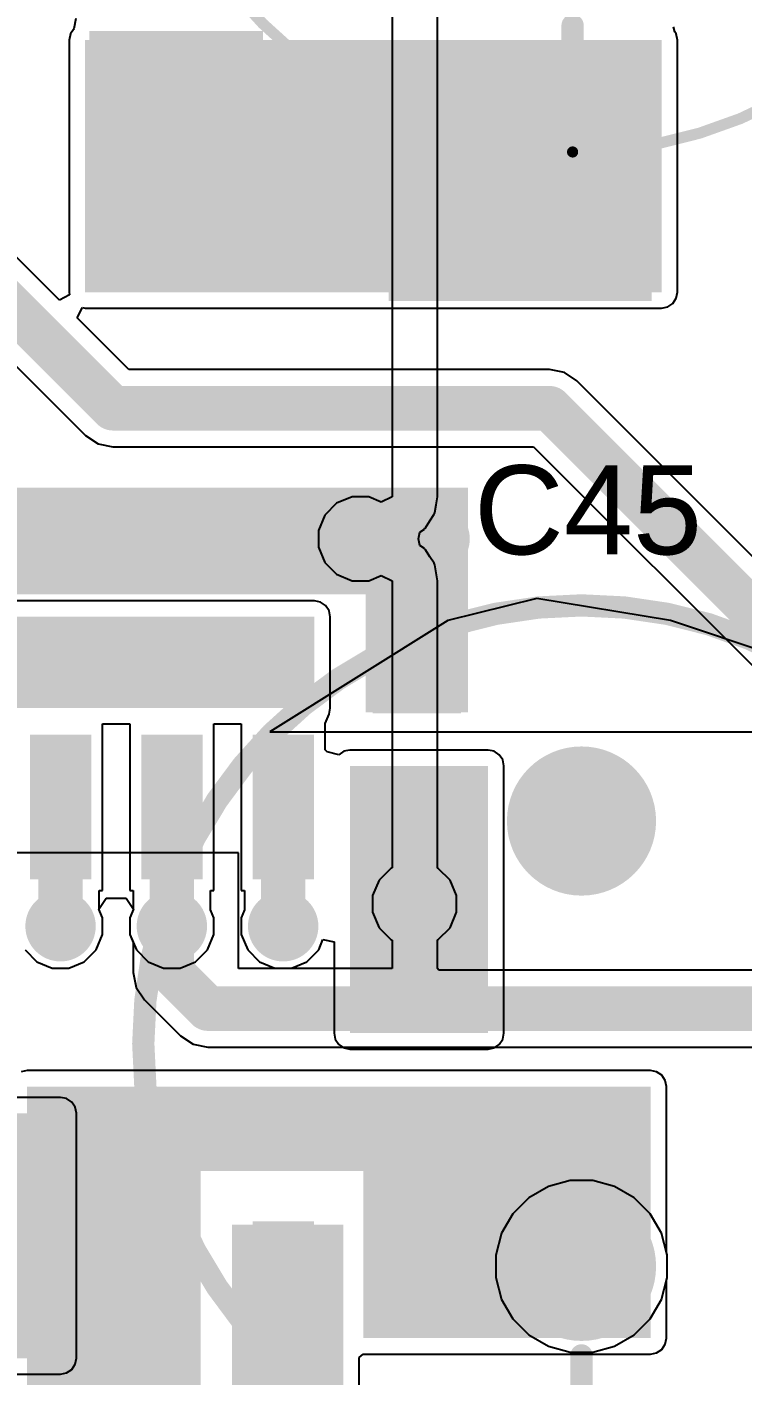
# Model space of a CAD drawing. Header units: millimetres. Extents: x 0 to 214, y 0 to 214.
# Drawn here: x 3.086 to 3.407, y 2.321 to 2.927 of the extents above; entities that cross this region are included whole.
import ezdxf

# ---------------------------------------------------------------- set-up
doc = ezdxf.new("R2010")
doc.units = ezdxf.units.MM
doc.header["$MEASUREMENT"] = 0
for name, color, linetype in [('BottomLayer', 5, 'Continuous'), ('BottomPaste', 16, 'Continuous'), ('BottomSolder', 6, 'Continuous'), ('MultiLayer', 9, 'Continuous'), ('PadHoleLayer', 156, 'Continuous'), ('TopLayer', 1, 'Continuous'), ('TopOverlay', 2, 'Continuous'), ('TopPaste', 8, 'Continuous'), ('TopSolder', 216, 'Continuous'), ('ViaHoleLayer', 16, 'Continuous')]:
    doc.layers.add(name, color=color, linetype=linetype)
doc.styles.add('Arial', font='', dxfattribs={"height": 0.2})
doc.styles.get('Arial').set_extended_font_data('Arial')

# ---------------------------------------------------------------- blocks, each defined once
blk = doc.blocks.new('SOD_123_19')
at = {"layer": 'TopLayer'}
for points in [[(-0.04331, 0.01772), (-0.04331, -0.01772), (-0.08071, -0.01772), (-0.08071, 0.01772)], [(0.08071, 0.01772), (0.08071, -0.01772), (0.04331, -0.01772), (0.04331, 0.01772)]]:
    blk.add_hatch(color=1, dxfattribs=at).paths.add_polyline_path(points)
at = {"layer": 'TopOverlay'}
for points in [[(0.038, 0.02), (0.111, 0.02), (0.111, 0.0315), (0.038, 0.0315)], [(0.08344, -0.031), (0.11099, -0.031), (0.11099, 0.031), (0.08344, 0.031)], [(0.038, -0.0315), (0.111, -0.0315), (0.111, -0.02), (0.038, -0.02)]]:
    blk.add_hatch(color=2, dxfattribs=at).paths.add_polyline_path(points)
at = {"layer": 'TopPaste'}
for points in [[(-0.04331, 0.01772), (-0.04331, -0.01772), (-0.08071, -0.01772), (-0.08071, 0.01772)], [(0.08071, 0.01772), (0.08071, -0.01772), (0.04331, -0.01772), (0.04331, 0.01772)]]:
    blk.add_hatch(color=8, dxfattribs=at).paths.add_polyline_path(points)
at = {"layer": 'TopSolder'}
for points in [[(-0.03931, 0.02172), (-0.03931, -0.02172), (-0.08471, -0.02172), (-0.08471, 0.02172)], [(0.08471, 0.02172), (0.08471, -0.02172), (0.03931, -0.02172), (0.03931, 0.02172)]]:
    blk.add_hatch(color=216, dxfattribs=at).paths.add_polyline_path(points)
at = {"layer": 'TopOverlay', "const_width": 0.005}
for points in [[(-0.054, 0.023), (-0.054, 0.029)], [(-0.054, 0.029), (0.038, 0.029)], [(-0.054, -0.029), (-0.054, -0.023)], [(-0.054, -0.029), (0.038, -0.029)]]:
    blk.add_lwpolyline(points, dxfattribs=at)
at = {"layer": 'TopOverlay', "const_width": 0.0025}
for points in [[(-0.05525, 0.029, 1), (-0.05275, 0.029, 1)], [(-0.05525, 0.029, 1), (-0.05275, 0.029, 1)], [(0.03675, 0.029, 1), (0.03925, 0.029, 1)], [(-0.05525, 0.023, 1), (-0.05275, 0.023, 1)], [(-0.05525, -0.023, 1), (-0.05275, -0.023, 1)], [(-0.05525, -0.029, 1), (-0.05275, -0.029, 1)], [(-0.05525, -0.029, 1), (-0.05275, -0.029, 1)], [(0.03675, -0.029, 1), (0.03925, -0.029, 1)]]:
    blk.add_lwpolyline(points, format="xyb", close=True, dxfattribs=at)
blk = doc.blocks.new('ERR1VM102G20OT_91')
at = {"layer": 'BottomLayer'}
h = blk.add_hatch(color=5, dxfattribs=at)
edge = h.paths.add_edge_path()
edge.add_arc((-0.1, 0), 0.0315, 0, 360)
h = blk.add_hatch(color=5, dxfattribs=at)
edge = h.paths.add_edge_path()
edge.add_arc((0.1, 0), 0.0315, 0, 360)
at = {"layer": 'BottomSolder'}
h = blk.add_hatch(color=6, dxfattribs=at)
edge = h.paths.add_edge_path()
edge.add_arc((-0.1, 0), 0.0335, 0, 360)
h = blk.add_hatch(color=6, dxfattribs=at)
edge = h.paths.add_edge_path()
edge.add_arc((0.1, 0), 0.0335, 0, 360)
at = {"layer": 'MultiLayer'}
h = blk.add_hatch(color=9, dxfattribs=at)
edge = h.paths.add_edge_path()
edge.add_arc((-0.1, 0), 0.0315, 0, 360)
h = blk.add_hatch(color=9, dxfattribs=at)
edge = h.paths.add_edge_path()
edge.add_arc((0.1, 0), 0.0315, 0, 360)
at = {"layer": 'PadHoleLayer'}
h = blk.add_hatch(color=156, dxfattribs=at)
edge = h.paths.add_edge_path()
edge.add_arc((-0.1, 0), 0.01969, 0, 360)
h = blk.add_hatch(color=156, dxfattribs=at)
edge = h.paths.add_edge_path()
edge.add_arc((0.1, 0), 0.01969, 0, 360)
at = {"layer": 'TopLayer'}
h = blk.add_hatch(color=1, dxfattribs=at)
edge = h.paths.add_edge_path()
edge.add_arc((-0.1, 0), 0.0315, 0, 360)
h = blk.add_hatch(color=1, dxfattribs=at)
edge = h.paths.add_edge_path()
edge.add_arc((0.1, 0), 0.0315, 0, 360)
at = {"layer": 'TopSolder'}
h = blk.add_hatch(color=216, dxfattribs=at)
edge = h.paths.add_edge_path()
edge.add_arc((-0.1, 0), 0.0335, 0, 360)
h = blk.add_hatch(color=216, dxfattribs=at)
edge = h.paths.add_edge_path()
edge.add_arc((0.1, 0), 0.0335, 0, 360)
at = {"layer": 'TopOverlay'}
for p, q in [((0.19, 0.06), (0.14, 0.14)), ((0.14, 0.14), (0.14, -0.14)), ((0.2, 0.02), (0.19, 0.06)), ((0.19, -0.04), (0.2, 0.02)), ((0.17, -0.1), (0.19, -0.04)), ((0.14, -0.14), (0.17, -0.1))]:
    blk.add_line(p, q, dxfattribs=at)
for points, const_width in [([(0.19685, 0, 1), (-0.19685, 0, 1)], 0.01), ([(-0.1625, 0.03, 1), (-0.1575, 0.03, 1)], 0.005), ([(-0.19935, 0, 1), (-0.19435, 0, 1)], 0.005), ([(-0.1825, 0, 1), (-0.1775, 0, 1)], 0.005), ([(-0.1425, 0, 1), (-0.1375, 0, 1)], 0.005), ([(0.19435, 0, 1), (0.19935, 0, 1)], 0.005), ([(-0.1625, -0.03, 1), (-0.1575, -0.03, 1)], 0.005)]:
    blk.add_lwpolyline(points, format="xyb", close=True, dxfattribs=dict(at, const_width=const_width))
at = {"layer": 'TopOverlay', "const_width": 0.01}
for points in [[(-0.16, 0.03), (-0.16, -0.03)], [(-0.18, 0), (-0.14, 0)]]:
    blk.add_lwpolyline(points, dxfattribs=at)
blk = doc.blocks.new('UCC256404DDBR_B_96')
at = {"layer": 'BottomLayer'}
for points in [[(-0.139764, 0.186811), (-0.07874, 0.186811), (-0.07874, 0.163189), (-0.139764, 0.163189)], [(0.07874, 0.186811), (0.139764, 0.186811), (0.139764, 0.163189), (0.07874, 0.163189)], [(-0.139764, 0.136811), (-0.07874, 0.136811), (-0.07874, 0.113189), (-0.139764, 0.113189)], [(0.07874, 0.136811), (0.139764, 0.136811), (0.139764, 0.113189), (0.07874, 0.113189)], [(-0.139764, 0.086811), (-0.07874, 0.086811), (-0.07874, 0.063189), (-0.139764, 0.063189)], [(0.07874, 0.086811), (0.139764, 0.086811), (0.139764, 0.063189), (0.07874, 0.063189)], [(-0.139764, 0.036811), (-0.07874, 0.036811), (-0.07874, 0.013189), (-0.139764, 0.013189)], [(0.07874, 0.036811), (0.139764, 0.036811), (0.139764, 0.013189), (0.07874, 0.013189)], [(-0.139764, -0.013189), (-0.07874, -0.013189), (-0.07874, -0.036811), (-0.139764, -0.036811)], [(-0.139764, -0.063189), (-0.07874, -0.063189), (-0.07874, -0.086811), (-0.139764, -0.086811)], [(0.07874, -0.063189), (0.139764, -0.063189), (0.139764, -0.086811), (0.07874, -0.086811)], [(0.07874, -0.113189), (0.139764, -0.113189), (0.139764, -0.136811), (0.07874, -0.136811)], [(-0.139764, -0.163189), (-0.07874, -0.163189), (-0.07874, -0.186811), (-0.139764, -0.186811)], [(0.07874, -0.163189), (0.139764, -0.163189), (0.139764, -0.186811), (0.07874, -0.186811)]]:
    blk.add_hatch(color=5, dxfattribs=at).paths.add_polyline_path(points)
at = {"layer": 'BottomPaste'}
for points in [[(-0.139764, 0.186811), (-0.07874, 0.186811), (-0.07874, 0.163189), (-0.139764, 0.163189)], [(0.07874, 0.186811), (0.139764, 0.186811), (0.139764, 0.163189), (0.07874, 0.163189)], [(-0.139764, 0.136811), (-0.07874, 0.136811), (-0.07874, 0.113189), (-0.139764, 0.113189)], [(0.07874, 0.136811), (0.139764, 0.136811), (0.139764, 0.113189), (0.07874, 0.113189)], [(-0.139764, 0.086811), (-0.07874, 0.086811), (-0.07874, 0.063189), (-0.139764, 0.063189)], [(0.07874, 0.086811), (0.139764, 0.086811), (0.139764, 0.063189), (0.07874, 0.063189)], [(-0.139764, 0.036811), (-0.07874, 0.036811), (-0.07874, 0.013189), (-0.139764, 0.013189)], [(0.07874, 0.036811), (0.139764, 0.036811), (0.139764, 0.013189), (0.07874, 0.013189)], [(-0.139764, -0.013189), (-0.07874, -0.013189), (-0.07874, -0.036811), (-0.139764, -0.036811)], [(-0.139764, -0.063189), (-0.07874, -0.063189), (-0.07874, -0.086811), (-0.139764, -0.086811)], [(0.07874, -0.063189), (0.139764, -0.063189), (0.139764, -0.086811), (0.07874, -0.086811)], [(0.07874, -0.113189), (0.139764, -0.113189), (0.139764, -0.136811), (0.07874, -0.136811)], [(-0.139764, -0.163189), (-0.07874, -0.163189), (-0.07874, -0.186811), (-0.139764, -0.186811)], [(0.07874, -0.163189), (0.139764, -0.163189), (0.139764, -0.186811), (0.07874, -0.186811)]]:
    blk.add_hatch(color=16, dxfattribs=at).paths.add_polyline_path(points)
at = {"layer": 'BottomSolder'}
for points in [[(-0.141733, 0.18878), (-0.076771, 0.18878), (-0.076771, 0.16122), (-0.141733, 0.16122)], [(0.076771, 0.18878), (0.141733, 0.18878), (0.141733, 0.16122), (0.076771, 0.16122)], [(-0.141733, 0.13878), (-0.076771, 0.13878), (-0.076771, 0.11122), (-0.141733, 0.11122)], [(0.076771, 0.13878), (0.141733, 0.13878), (0.141733, 0.11122), (0.076771, 0.11122)], [(-0.141733, 0.08878), (-0.076771, 0.08878), (-0.076771, 0.06122), (-0.141733, 0.06122)], [(0.076771, 0.08878), (0.141733, 0.08878), (0.141733, 0.06122), (0.076771, 0.06122)], [(-0.141733, 0.03878), (-0.076771, 0.03878), (-0.076771, 0.01122), (-0.141733, 0.01122)], [(0.076771, 0.03878), (0.141733, 0.03878), (0.141733, 0.01122), (0.076771, 0.01122)], [(-0.141733, -0.01122), (-0.076771, -0.01122), (-0.076771, -0.03878), (-0.141733, -0.03878)], [(-0.141733, -0.06122), (-0.076771, -0.06122), (-0.076771, -0.08878), (-0.141733, -0.08878)], [(0.076771, -0.06122), (0.141733, -0.06122), (0.141733, -0.08878), (0.076771, -0.08878)], [(0.076771, -0.11122), (0.141733, -0.11122), (0.141733, -0.13878), (0.076771, -0.13878)], [(-0.141733, -0.16122), (-0.076771, -0.16122), (-0.076771, -0.18878), (-0.141733, -0.18878)], [(0.076771, -0.16122), (0.141733, -0.16122), (0.141733, -0.18878), (0.076771, -0.18878)]]:
    blk.add_hatch(color=6, dxfattribs=at).paths.add_polyline_path(points)
blk = doc.blocks.new('R___1206_B_136')
at = {"layer": 'BottomLayer'}
for points in [[(-0.08, 0.035), (-0.02, 0.035), (-0.02, -0.035), (-0.08, -0.035)], [(0.02, 0.035), (0.08, 0.035), (0.08, -0.035), (0.02, -0.035)]]:
    blk.add_hatch(color=5, dxfattribs=at).paths.add_polyline_path(points)
at = {"layer": 'BottomPaste'}
for points in [[(-0.08, 0.035), (-0.02, 0.035), (-0.02, -0.035), (-0.08, -0.035)], [(0.02, 0.035), (0.08, 0.035), (0.08, -0.035), (0.02, -0.035)]]:
    blk.add_hatch(color=16, dxfattribs=at).paths.add_polyline_path(points)
at = {"layer": 'BottomSolder'}
for points in [[(-0.084, 0.039), (-0.016, 0.039), (-0.016, -0.039), (-0.084, -0.039)], [(0.016, 0.039), (0.084, 0.039), (0.084, -0.039), (0.016, -0.039)]]:
    blk.add_hatch(color=6, dxfattribs=at).paths.add_polyline_path(points)
blk = doc.blocks.new('SOD_123_B_190')
at = {"layer": 'BottomLayer'}
for points in [[(-0.08071, -0.01772), (-0.08071, 0.01772), (-0.04331, 0.01772), (-0.04331, -0.01772)], [(0.04331, -0.01772), (0.04331, 0.01772), (0.08071, 0.01772), (0.08071, -0.01772)]]:
    blk.add_hatch(color=5, dxfattribs=at).paths.add_polyline_path(points)
at = {"layer": 'BottomPaste'}
for points in [[(-0.08071, -0.01772), (-0.08071, 0.01772), (-0.04331, 0.01772), (-0.04331, -0.01772)], [(0.04331, -0.01772), (0.04331, 0.01772), (0.08071, 0.01772), (0.08071, -0.01772)]]:
    blk.add_hatch(color=16, dxfattribs=at).paths.add_polyline_path(points)
at = {"layer": 'BottomSolder'}
for points in [[(-0.08471, -0.02172), (-0.08471, 0.02172), (-0.03931, 0.02172), (-0.03931, -0.02172)], [(0.03931, -0.02172), (0.03931, 0.02172), (0.08471, 0.02172), (0.08471, -0.02172)]]:
    blk.add_hatch(color=6, dxfattribs=at).paths.add_polyline_path(points)
blk = doc.blocks.new('SMB__B_191')
at = {"layer": 'BottomLayer'}
for points in [[(-0.03543, 0.04724), (-0.03543, -0.04724), (-0.14567, -0.04724), (-0.14567, 0.04724)], [(0.14567, 0.04724), (0.14567, -0.04724), (0.03543, -0.04724), (0.03543, 0.04724)]]:
    blk.add_hatch(color=5, dxfattribs=at).paths.add_polyline_path(points)
at = {"layer": 'BottomPaste'}
for points in [[(-0.03543, 0.04724), (-0.03543, -0.04724), (-0.14567, -0.04724), (-0.14567, 0.04724)], [(0.14567, 0.04724), (0.14567, -0.04724), (0.03543, -0.04724), (0.03543, 0.04724)]]:
    blk.add_hatch(color=16, dxfattribs=at).paths.add_polyline_path(points)
at = {"layer": 'BottomSolder'}
for points in [[(-0.03143, 0.05124), (-0.03143, -0.05124), (-0.14967, -0.05124), (-0.14967, 0.05124)], [(0.14967, 0.05124), (0.14967, -0.05124), (0.03143, -0.05124), (0.03143, 0.05124)]]:
    blk.add_hatch(color=6, dxfattribs=at).paths.add_polyline_path(points)
blk = doc.blocks.new('C___0603_B_237')
at = {"layer": 'BottomLayer'}
for points in [[(-0.045, -0.0175), (-0.045, 0.0175), (-0.015, 0.0175), (-0.015, -0.0175)], [(0.015, -0.0175), (0.015, 0.0175), (0.045, 0.0175), (0.045, -0.0175)]]:
    blk.add_hatch(color=5, dxfattribs=at).paths.add_polyline_path(points)
at = {"layer": 'BottomPaste'}
for points in [[(-0.045, -0.0175), (-0.045, 0.0175), (-0.015, 0.0175), (-0.015, -0.0175)], [(0.015, -0.0175), (0.015, 0.0175), (0.045, 0.0175), (0.045, -0.0175)]]:
    blk.add_hatch(color=16, dxfattribs=at).paths.add_polyline_path(points)
at = {"layer": 'BottomSolder'}
for points in [[(-0.04736, -0.01986), (-0.04736, 0.01986), (-0.01264, 0.01986), (-0.01264, -0.01986)], [(0.01264, -0.01986), (0.01264, 0.01986), (0.04736, 0.01986), (0.04736, -0.01986)]]:
    blk.add_hatch(color=6, dxfattribs=at).paths.add_polyline_path(points)
blk = doc.blocks.new('C___0603_B_238')
at = {"layer": 'BottomLayer'}
for points in [[(-0.045, -0.0175), (-0.045, 0.0175), (-0.015, 0.0175), (-0.015, -0.0175)], [(0.015, -0.0175), (0.015, 0.0175), (0.045, 0.0175), (0.045, -0.0175)]]:
    blk.add_hatch(color=5, dxfattribs=at).paths.add_polyline_path(points)
at = {"layer": 'BottomPaste'}
for points in [[(-0.045, -0.0175), (-0.045, 0.0175), (-0.015, 0.0175), (-0.015, -0.0175)], [(0.015, -0.0175), (0.015, 0.0175), (0.045, 0.0175), (0.045, -0.0175)]]:
    blk.add_hatch(color=16, dxfattribs=at).paths.add_polyline_path(points)
at = {"layer": 'BottomSolder'}
for points in [[(-0.04736, -0.01986), (-0.04736, 0.01986), (-0.01264, 0.01986), (-0.01264, -0.01986)], [(0.01264, -0.01986), (0.01264, 0.01986), (0.04736, 0.01986), (0.04736, -0.01986)]]:
    blk.add_hatch(color=6, dxfattribs=at).paths.add_polyline_path(points)
blk = doc.blocks.new('C___0603_B_239')
at = {"layer": 'BottomLayer'}
for points in [[(-0.045, -0.0175), (-0.045, 0.0175), (-0.015, 0.0175), (-0.015, -0.0175)], [(0.015, -0.0175), (0.015, 0.0175), (0.045, 0.0175), (0.045, -0.0175)]]:
    blk.add_hatch(color=5, dxfattribs=at).paths.add_polyline_path(points)
at = {"layer": 'BottomPaste'}
for points in [[(-0.045, -0.0175), (-0.045, 0.0175), (-0.015, 0.0175), (-0.015, -0.0175)], [(0.015, -0.0175), (0.015, 0.0175), (0.045, 0.0175), (0.045, -0.0175)]]:
    blk.add_hatch(color=16, dxfattribs=at).paths.add_polyline_path(points)
at = {"layer": 'BottomSolder'}
for points in [[(-0.04736, -0.01986), (-0.04736, 0.01986), (-0.01264, 0.01986), (-0.01264, -0.01986)], [(0.01264, -0.01986), (0.01264, 0.01986), (0.04736, 0.01986), (0.04736, -0.01986)]]:
    blk.add_hatch(color=6, dxfattribs=at).paths.add_polyline_path(points)
blk = doc.blocks.new('C___0603_B_241')
at = {"layer": 'BottomLayer'}
for points in [[(-0.045, -0.0175), (-0.045, 0.0175), (-0.015, 0.0175), (-0.015, -0.0175)], [(0.015, -0.0175), (0.015, 0.0175), (0.045, 0.0175), (0.045, -0.0175)]]:
    blk.add_hatch(color=5, dxfattribs=at).paths.add_polyline_path(points)
at = {"layer": 'BottomPaste'}
for points in [[(-0.045, -0.0175), (-0.045, 0.0175), (-0.015, 0.0175), (-0.015, -0.0175)], [(0.015, -0.0175), (0.015, 0.0175), (0.045, 0.0175), (0.045, -0.0175)]]:
    blk.add_hatch(color=16, dxfattribs=at).paths.add_polyline_path(points)
at = {"layer": 'BottomSolder'}
for points in [[(-0.04736, -0.01986), (-0.04736, 0.01986), (-0.01264, 0.01986), (-0.01264, -0.01986)], [(0.01264, -0.01986), (0.01264, 0.01986), (0.04736, 0.01986), (0.04736, -0.01986)]]:
    blk.add_hatch(color=6, dxfattribs=at).paths.add_polyline_path(points)
blk = doc.blocks.new('EEUFR1V471B_247')
at = {"layer": 'BottomLayer'}
h = blk.add_hatch(color=5, dxfattribs=at)
edge = h.paths.add_edge_path()
edge.add_arc((-0.09842, 0), 0.0315, 0, 360)
h = blk.add_hatch(color=5, dxfattribs=at)
edge = h.paths.add_edge_path()
edge.add_arc((0.09842, 0), 0.0315, 0, 360)
at = {"layer": 'BottomSolder'}
h = blk.add_hatch(color=6, dxfattribs=at)
edge = h.paths.add_edge_path()
edge.add_arc((-0.09842, 0), 0.03346, 0, 360)
h = blk.add_hatch(color=6, dxfattribs=at)
edge = h.paths.add_edge_path()
edge.add_arc((0.09842, 0), 0.03346, 0, 360)
at = {"layer": 'MultiLayer'}
h = blk.add_hatch(color=9, dxfattribs=at)
edge = h.paths.add_edge_path()
edge.add_arc((-0.09842, 0), 0.0315, 0, 360)
h = blk.add_hatch(color=9, dxfattribs=at)
edge = h.paths.add_edge_path()
edge.add_arc((0.09842, 0), 0.0315, 0, 360)
at = {"layer": 'PadHoleLayer'}
h = blk.add_hatch(color=156, dxfattribs=at)
edge = h.paths.add_edge_path()
edge.add_arc((-0.09842, 0), 0.01969, 0, 360)
h = blk.add_hatch(color=156, dxfattribs=at)
edge = h.paths.add_edge_path()
edge.add_arc((0.09842, 0), 0.01969, 0, 360)
at = {"layer": 'TopLayer'}
h = blk.add_hatch(color=1, dxfattribs=at)
edge = h.paths.add_edge_path()
edge.add_arc((-0.09842, 0), 0.0315, 0, 360)
h = blk.add_hatch(color=1, dxfattribs=at)
edge = h.paths.add_edge_path()
edge.add_arc((0.09842, 0), 0.0315, 0, 360)
at = {"layer": 'TopSolder'}
h = blk.add_hatch(color=216, dxfattribs=at)
edge = h.paths.add_edge_path()
edge.add_arc((-0.09842, 0), 0.03346, 0, 360)
h = blk.add_hatch(color=216, dxfattribs=at)
edge = h.paths.add_edge_path()
edge.add_arc((0.09842, 0), 0.03346, 0, 360)
at = {"layer": 'TopOverlay'}
for p, q in [((0.19, 0.06), (0.14, 0.14)), ((0.14, 0.14), (0.14, -0.14)), ((0.19577, 0.0206), (0.19, 0.06)), ((0.19, -0.04), (0.19577, 0.0206)), ((0.17, -0.1), (0.19, -0.04)), ((0.14, -0.14), (0.17, -0.1))]:
    blk.add_line(p, q, dxfattribs=at)
for points, const_width in [([(0.19686, 0, 1), (-0.19684, 0, 1)], 0.005), ([(-0.1625, 0.03, 1), (-0.1575, 0.03, 1)], 0.005), ([(-0.19809, 0, 1), (-0.19559, 0, 1)], 0.0025), ([(-0.1825, 0, 1), (-0.1775, 0, 1)], 0.005), ([(-0.1425, 0, 1), (-0.1375, 0, 1)], 0.005), ([(0.19561, 0, 1), (0.19811, 0, 1)], 0.0025), ([(-0.1625, -0.03, 1), (-0.1575, -0.03, 1)], 0.005)]:
    blk.add_lwpolyline(points, format="xyb", close=True, dxfattribs=dict(at, const_width=const_width))
at = {"layer": 'TopOverlay', "const_width": 0.01}
for points in [[(-0.16, 0.03), (-0.16, -0.03)], [(-0.18, 0), (-0.14, 0)]]:
    blk.add_lwpolyline(points, dxfattribs=at)

msp = doc.modelspace()

# ---------------------------------------------------------------- hatches: boundary and pattern name
at = {"layer": 'BottomLayer'}
for points in [[(3.112, 2.80776), (3.371, 2.80776), (3.371, 2.921), (3.112, 2.921)], [(3.071, 2.672), (3.284, 2.672), (3.284, 2.72), (3.071, 2.72)], [(3.238, 2.619), (3.284, 2.619), (3.284, 2.72), (3.238, 2.72)], [(2.98, 2.621), (3.215, 2.621), (3.215, 2.662), (2.98, 2.662)], [(3.231, 2.475), (3.293, 2.475), (3.293, 2.595), (3.231, 2.595)], [(3.086, 2.413), (3.366, 2.413), (3.366, 2.451), (3.086, 2.451)], [(3.086, 2.2), (3.164, 2.2), (3.164, 2.448), (3.086, 2.448)], [(3.237, 2.338), (3.366, 2.338), (3.366, 2.451), (3.237, 2.451)], [(3.178, 2.2), (3.228, 2.2), (3.228, 2.389), (3.178, 2.389)]]:
    msp.add_hatch(color=5, dxfattribs=at).paths.add_polyline_path(points)
h = msp.add_hatch(color=5, dxfattribs=at)
edge = h.paths.add_edge_path()
edge.add_arc((3.23567, 2.697), 0.01181, 0, 360)
h = msp.add_hatch(color=5, dxfattribs=at)
edge = h.paths.add_edge_path()
edge.add_arc((3.269, 2.697), 0.01181, 0, 360)
h = msp.add_hatch(color=5, dxfattribs=at)
edge = h.paths.add_edge_path()
edge.add_arc((3.26, 2.533), 0.01181, 0, 360)
h = msp.add_hatch(color=5, dxfattribs=at)
edge = h.paths.add_edge_path()
edge.add_arc((3.101, 2.523), 0.01181, 0, 360)
h = msp.add_hatch(color=5, dxfattribs=at)
edge = h.paths.add_edge_path()
edge.add_arc((3.151, 2.523), 0.01181, 0, 360)
h = msp.add_hatch(color=5, dxfattribs=at)
edge = h.paths.add_edge_path()
edge.add_arc((3.201, 2.523), 0.01181, 0, 360)
at = {"layer": 'BottomSolder'}
h = msp.add_hatch(color=6, dxfattribs=at)
edge = h.paths.add_edge_path()
edge.add_arc((3.23567, 2.697), 0.01581, 0, 360)
h = msp.add_hatch(color=6, dxfattribs=at)
edge = h.paths.add_edge_path()
edge.add_arc((3.269, 2.697), 0.01581, 0, 360)
h = msp.add_hatch(color=6, dxfattribs=at)
edge = h.paths.add_edge_path()
edge.add_arc((3.26, 2.533), 0.01581, 0, 360)
h = msp.add_hatch(color=6, dxfattribs=at)
edge = h.paths.add_edge_path()
edge.add_arc((3.101, 2.523), 0.01581, 0, 360)
h = msp.add_hatch(color=6, dxfattribs=at)
edge = h.paths.add_edge_path()
edge.add_arc((3.151, 2.523), 0.01581, 0, 360)
h = msp.add_hatch(color=6, dxfattribs=at)
edge = h.paths.add_edge_path()
edge.add_arc((3.201, 2.523), 0.01581, 0, 360)
at = {"layer": 'TopLayer'}
h = msp.add_hatch(color=1, dxfattribs=at)
edge = h.paths.add_edge_path()
edge.add_arc((3.23567, 2.697), 0.01181, 0, 360)
h = msp.add_hatch(color=1, dxfattribs=at)
edge = h.paths.add_edge_path()
edge.add_arc((3.269, 2.697), 0.01181, 0, 360)
h = msp.add_hatch(color=1, dxfattribs=at)
edge = h.paths.add_edge_path()
edge.add_arc((3.26, 2.533), 0.01181, 0, 360)
h = msp.add_hatch(color=1, dxfattribs=at)
edge = h.paths.add_edge_path()
edge.add_arc((3.101, 2.523), 0.01181, 0, 360)
h = msp.add_hatch(color=1, dxfattribs=at)
edge = h.paths.add_edge_path()
edge.add_arc((3.151, 2.523), 0.01181, 0, 360)
h = msp.add_hatch(color=1, dxfattribs=at)
edge = h.paths.add_edge_path()
edge.add_arc((3.201, 2.523), 0.01181, 0, 360)
msp.add_hatch(color=1, dxfattribs=at).paths.add_polyline_path([(3.03, 2.329), (3.101, 2.329), (3.101, 2.439), (3.03, 2.439)])
at = {"layer": 'TopSolder'}
h = msp.add_hatch(color=216, dxfattribs=at)
edge = h.paths.add_edge_path()
edge.add_arc((3.23567, 2.697), 0.01581, 0, 360)
h = msp.add_hatch(color=216, dxfattribs=at)
edge = h.paths.add_edge_path()
edge.add_arc((3.269, 2.697), 0.01581, 0, 360)
h = msp.add_hatch(color=216, dxfattribs=at)
edge = h.paths.add_edge_path()
edge.add_arc((3.26, 2.533), 0.01581, 0, 360)
h = msp.add_hatch(color=216, dxfattribs=at)
edge = h.paths.add_edge_path()
edge.add_arc((3.101, 2.523), 0.01581, 0, 360)
h = msp.add_hatch(color=216, dxfattribs=at)
edge = h.paths.add_edge_path()
edge.add_arc((3.151, 2.523), 0.01581, 0, 360)
h = msp.add_hatch(color=216, dxfattribs=at)
edge = h.paths.add_edge_path()
edge.add_arc((3.201, 2.523), 0.01581, 0, 360)
at = {"layer": 'ViaHoleLayer'}
h = msp.add_hatch(color=16, dxfattribs=at)
edge = h.paths.add_edge_path()
edge.add_arc((3.23567, 2.697), 0.00591, 0, 360)
h = msp.add_hatch(color=16, dxfattribs=at)
edge = h.paths.add_edge_path()
edge.add_arc((3.269, 2.697), 0.00591, 0, 360)
h = msp.add_hatch(color=16, dxfattribs=at)
edge = h.paths.add_edge_path()
edge.add_arc((3.26, 2.533), 0.00591, 0, 360)
h = msp.add_hatch(color=16, dxfattribs=at)
edge = h.paths.add_edge_path()
edge.add_arc((3.101, 2.523), 0.00591, 0, 360)
h = msp.add_hatch(color=16, dxfattribs=at)
edge = h.paths.add_edge_path()
edge.add_arc((3.151, 2.523), 0.00591, 0, 360)
h = msp.add_hatch(color=16, dxfattribs=at)
edge = h.paths.add_edge_path()
edge.add_arc((3.201, 2.523), 0.00591, 0, 360)

# ---------------------------------------------------------------- linework, layer by layer
at = {"layer": 'BottomLayer'}
for p, q in [((3.10789, 2.93064), (3.10695, 2.92605)), ((3.10675, 2.92574), (3.10541, 2.92373)), ((3.10695, 2.92605), (3.10675, 2.92574)), ((3.10695, 2.92605), (3.10695, 2.92605)), ((3.37696, 2.92467), (3.37638, 2.92692)), ((3.37759, 2.92373), (3.37696, 2.92467)), ((3.10541, 2.92373), (3.10486, 2.921)), ((3.10486, 2.921), (3.10486, 2.80776)), ((3.37814, 2.921), (3.37759, 2.92373)), ((3.37814, 2.80776), (3.37814, 2.921)), ((3.10048, 2.80414), (3.07475, 2.82988)), ((3.10509, 2.80661), (3.10048, 2.80414)), ((3.10486, 2.80776), (3.10509, 2.80661)), ((3.37605, 2.80271), (3.37759, 2.80502)), ((3.37759, 2.80502), (3.37814, 2.80776)), ((3.10839, 2.79624), (3.11085, 2.80085)), ((3.11085, 2.80085), (3.112, 2.80062)), ((3.112, 2.80062), (3.371, 2.80062)), ((3.371, 2.80062), (3.37373, 2.80116)), ((3.37373, 2.80116), (3.37605, 2.80271)), ((3.13165, 2.77298), (3.10839, 2.79624)), ((3.075, 2.7806), (3.11221, 2.74339)), ((3.32068, 2.77298), (3.13165, 2.77298)), ((3.32731, 2.77166), (3.32068, 2.77298)), ((3.33293, 2.7679), (3.32731, 2.77166)), ((3.5305, 2.57033), (3.33293, 2.7679)), ((3.11221, 2.74339), (3.11784, 2.73963)), ((3.11784, 2.73963), (3.12447, 2.73831)), ((3.12447, 2.73831), (3.3135, 2.73831)), ((3.3135, 2.73831), (3.51107, 2.54074)), ((3.215, 2.66914), (3.07539, 2.66914)), ((3.21773, 2.66859), (3.215, 2.66914)), ((3.22005, 2.66705), (3.21773, 2.66859)), ((3.22159, 2.66473), (3.22005, 2.66705)), ((3.22214, 2.662), (3.22159, 2.66473)), ((3.22214, 2.621), (3.22214, 2.662)), ((3.21981, 2.61402), (3.22159, 2.61827)), ((3.22159, 2.61827), (3.22214, 2.621)), ((3.11981, 2.53899), (3.11981, 2.61386)), ((3.11981, 2.61386), (3.13219, 2.61386)), ((3.13219, 2.61386), (3.13219, 2.53899)), ((3.16981, 2.53899), (3.16981, 2.61386)), ((3.16981, 2.61386), (3.18219, 2.61386)), ((3.18219, 2.61386), (3.18219, 2.53899)), ((3.21981, 2.6022), (3.21981, 2.61402)), ((3.21981, 2.61402), (3.21981, 2.61402)), ((3.22082, 2.60136), (3.21981, 2.6022)), ((3.22595, 2.60005), (3.22082, 2.60136)), ((3.22827, 2.60159), (3.22595, 2.60005)), ((3.231, 2.60214), (3.22827, 2.60159)), ((3.293, 2.60214), (3.231, 2.60214)), ((3.29573, 2.60159), (3.293, 2.60214)), ((3.29805, 2.60005), (3.29573, 2.60159)), ((3.29959, 2.59773), (3.29805, 2.60005)), ((3.30014, 2.595), (3.29959, 2.59773)), ((3.30014, 2.475), (3.30014, 2.595)), ((3.11833, 2.53031), (3.11833, 2.53899)), ((3.11833, 2.53899), (3.11981, 2.53899)), ((3.13219, 2.53899), (3.13367, 2.53899)), ((3.13367, 2.53899), (3.13367, 2.53031)), ((3.16833, 2.53031), (3.16833, 2.53899)), ((3.16833, 2.53899), (3.16981, 2.53899)), ((3.18219, 2.53899), (3.18367, 2.53899)), ((3.18367, 2.53899), (3.18367, 2.53031)), ((3.11981, 2.52674), (3.11833, 2.53031)), ((3.11981, 2.51926), (3.11981, 2.52674)), ((3.13367, 2.53031), (3.13219, 2.52674)), ((3.13219, 2.52674), (3.13219, 2.51926)), ((3.16981, 2.52674), (3.16833, 2.53031)), ((3.16981, 2.51926), (3.16981, 2.52674)), ((3.18367, 2.53031), (3.18219, 2.52674)), ((3.18219, 2.52674), (3.18219, 2.51926)), ((3.11695, 2.51234), (3.11981, 2.51926)), ((3.13219, 2.51926), (3.13505, 2.51234)), ((3.16695, 2.51234), (3.16981, 2.51926)), ((3.18219, 2.51926), (3.18505, 2.51234)), ((3.21695, 2.51234), (3.21886, 2.51697)), ((3.21886, 2.51697), (3.22386, 2.51597)), ((3.22386, 2.51597), (3.22386, 2.475)), ((3.08505, 2.51234), (3.09034, 2.50705)), ((3.09034, 2.50705), (3.09726, 2.50419)), ((3.10474, 2.50419), (3.11166, 2.50705)), ((3.11166, 2.50705), (3.11695, 2.51234)), ((3.13505, 2.51234), (3.14034, 2.50705)), ((3.14034, 2.50705), (3.14726, 2.50419)), ((3.15474, 2.50419), (3.16166, 2.50705)), ((3.16166, 2.50705), (3.16695, 2.51234)), ((3.18505, 2.51234), (3.19034, 2.50705)), ((3.19034, 2.50705), (3.19726, 2.50419)), ((3.20474, 2.50419), (3.21166, 2.50705)), ((3.21166, 2.50705), (3.21695, 2.51234)), ((3.09726, 2.50419), (3.10474, 2.50419)), ((3.14726, 2.50419), (3.15474, 2.50419)), ((3.19726, 2.50419), (3.20474, 2.50419)), ((3.22386, 2.475), (3.22441, 2.47227)), ((3.22441, 2.47227), (3.22595, 2.46995)), ((3.29805, 2.46995), (3.29959, 2.47227)), ((3.29959, 2.47227), (3.30014, 2.475)), ((3.22595, 2.46995), (3.22827, 2.46841)), ((3.22827, 2.46841), (3.231, 2.46786)), ((3.231, 2.46786), (3.293, 2.46786)), ((3.293, 2.46786), (3.29573, 2.46841)), ((3.29573, 2.46841), (3.29805, 2.46995)), ((3.086, 2.45814), (3.08327, 2.45759)), ((3.366, 2.45814), (3.086, 2.45814)), ((3.36873, 2.45759), (3.366, 2.45814)), ((3.37105, 2.45605), (3.36873, 2.45759)), ((3.37259, 2.45373), (3.37105, 2.45605)), ((3.37314, 2.451), (3.37259, 2.45373)), ((3.37314, 2.37666), (3.37314, 2.451)), ((3.3735, 2.37532), (3.37314, 2.37666)), ((3.3735, 2.36518), (3.3735, 2.37532)), ((3.37314, 2.36384), (3.3735, 2.36518)), ((3.37314, 2.338), (3.37314, 2.36384)), ((3.37259, 2.33527), (3.37314, 2.338)), ((3.366, 2.33086), (3.36873, 2.33141)), ((3.36873, 2.33141), (3.37105, 2.33295)), ((3.37105, 2.33295), (3.37259, 2.33527)), ((3.23514, 2.32933), (3.237, 2.33086)), ((3.23514, 2.268), (3.23514, 2.32933)), ((3.237, 2.33086), (3.366, 2.33086))]:
    msp.add_line(p, q, dxfattribs=at)
at = {"layer": 'BottomLayer', "const_width": 0.02}
for points in [[(3.06249, 2.81762), (3.12447, 2.75564)], [(3.12447, 2.75564), (3.32068, 2.75564)], [(3.32068, 2.75564), (3.52332, 2.553)], [(3.101, 2.523), (3.101, 2.5765)], [(3.151, 2.523), (3.151, 2.5765)], [(3.201, 2.523), (3.201, 2.5765)]]:
    msp.add_lwpolyline(points, dxfattribs=at)
at = {"layer": 'BottomLayer', "const_width": 0.01}
for points in [[(3.11947, 2.75564, 1), (3.12947, 2.75564, 1)], [(3.11947, 2.75564, 1), (3.12947, 2.75564, 1)], [(3.31568, 2.75564, 1), (3.32568, 2.75564, 1)], [(3.31568, 2.75564, 1), (3.32568, 2.75564, 1)], [(3.096, 2.5765, 1), (3.106, 2.5765, 1)], [(3.146, 2.5765, 1), (3.156, 2.5765, 1)], [(3.196, 2.5765, 1), (3.206, 2.5765, 1)], [(3.096, 2.523, 1), (3.106, 2.523, 1)], [(3.146, 2.523, 1), (3.156, 2.523, 1)], [(3.196, 2.523, 1), (3.206, 2.523, 1)]]:
    msp.add_lwpolyline(points, format="xyb", close=True, dxfattribs=at)
at = {"layer": 'TopLayer'}
for p, q in [((3.25, 2.954), (3.25, 2.7158)), ((3.27039, 2.7158), (3.27039, 2.93361)), ((3.22501, 2.71295), (3.21972, 2.70766)), ((3.23192, 2.71581), (3.22501, 2.71295)), ((3.23941, 2.71581), (3.23192, 2.71581)), ((3.245, 2.71349), (3.23941, 2.71581)), ((3.25, 2.7158), (3.245, 2.71349)), ((3.26969, 2.71229), (3.27039, 2.7158)), ((3.21972, 2.70766), (3.21686, 2.70074)), ((3.26685, 2.70502), (3.26884, 2.708)), ((3.26884, 2.708), (3.26892, 2.7084)), ((3.26892, 2.7084), (3.26913, 2.70875)), ((3.26913, 2.70875), (3.26969, 2.71229)), ((3.21686, 2.70074), (3.21686, 2.69326)), ((3.26244, 2.70006), (3.26442, 2.70138)), ((3.26442, 2.70138), (3.26465, 2.70172)), ((3.26465, 2.70172), (3.26498, 2.70197)), ((3.26498, 2.70197), (3.26685, 2.70502)), ((3.26183, 2.697), (3.26244, 2.70006)), ((3.26244, 2.69394), (3.26183, 2.697)), ((3.21686, 2.69326), (3.21972, 2.68634)), ((3.26442, 2.69262), (3.26244, 2.69394)), ((3.26465, 2.69228), (3.26442, 2.69262)), ((3.26498, 2.69203), (3.26465, 2.69228)), ((3.26685, 2.68898), (3.26498, 2.69203)), ((3.26884, 2.686), (3.26685, 2.68898)), ((3.21972, 2.68634), (3.22501, 2.68105)), ((3.26892, 2.6856), (3.26884, 2.686)), ((3.26913, 2.68525), (3.26892, 2.6856)), ((3.26969, 2.68171), (3.26913, 2.68525)), ((3.22501, 2.68105), (3.23192, 2.67819)), ((3.23192, 2.67819), (3.23941, 2.67819)), ((3.23941, 2.67819), (3.245, 2.68051)), ((3.245, 2.68051), (3.25, 2.6782)), ((3.25, 2.6782), (3.25, 2.54922)), ((3.27039, 2.6782), (3.26969, 2.68171)), ((3.27039, 2.54922), (3.27039, 2.6782)), ((3.181, 2.556), (3.062, 2.556)), ((3.181, 2.504), (3.181, 2.556)), ((3.25, 2.54922), (3.24934, 2.54895)), ((3.27036, 2.54907), (3.27039, 2.54922)), ((3.27066, 2.54895), (3.27036, 2.54907)), ((3.24405, 2.54366), (3.24119, 2.53674)), ((3.24934, 2.54895), (3.24405, 2.54366)), ((3.27595, 2.54366), (3.27066, 2.54895)), ((3.27881, 2.53674), (3.27595, 2.54366)), ((3.11821, 2.53061), (3.12153, 2.53561)), ((3.12153, 2.53561), (3.13047, 2.53561)), ((3.13047, 2.53561), (3.13379, 2.53061)), ((3.24119, 2.53674), (3.24119, 2.52926)), ((3.27881, 2.52926), (3.27881, 2.53674)), ((3.11981, 2.52674), (3.11821, 2.53061)), ((3.11981, 2.51926), (3.11981, 2.52674)), ((3.13379, 2.53061), (3.13219, 2.52674)), ((3.13219, 2.52674), (3.13219, 2.51926)), ((3.24119, 2.52926), (3.24405, 2.52234)), ((3.27595, 2.52234), (3.27881, 2.52926)), ((3.11695, 2.51234), (3.11981, 2.51926)), ((3.13219, 2.51926), (3.13367, 2.51569)), ((3.24405, 2.52234), (3.24934, 2.51705)), ((3.27066, 2.51705), (3.27595, 2.52234)), ((3.13367, 2.51569), (3.13367, 2.50215)), ((3.24934, 2.51705), (3.25, 2.51678)), ((3.25, 2.51678), (3.25, 2.504)), ((3.27036, 2.51693), (3.27066, 2.51705)), ((3.27039, 2.51678), (3.27036, 2.51693)), ((3.27039, 2.504), (3.27039, 2.51678)), ((3.08505, 2.51234), (3.09034, 2.50705)), ((3.09034, 2.50705), (3.09726, 2.50419)), ((3.10474, 2.50419), (3.11166, 2.50705)), ((3.11166, 2.50705), (3.11695, 2.51234)), ((3.09726, 2.50419), (3.10474, 2.50419)), ((3.13367, 2.50215), (3.13499, 2.49552)), ((3.25, 2.504), (3.181, 2.504)), ((3.27094, 2.50333), (3.27039, 2.504)), ((4.225, 2.50333), (3.27094, 2.50333)), ((3.13499, 2.49552), (3.13874, 2.4899)), ((3.13874, 2.4899), (3.1549, 2.47374)), ((3.1549, 2.47374), (3.16052, 2.46999)), ((3.16052, 2.46999), (3.16715, 2.46867)), ((3.16715, 2.46867), (3.66187, 2.46867)), ((3.101, 2.44614), (3.03, 2.44614)), ((3.10373, 2.44559), (3.101, 2.44614)), ((3.10605, 2.44405), (3.10373, 2.44559)), ((3.10759, 2.44173), (3.10605, 2.44405)), ((3.10814, 2.439), (3.10759, 2.44173)), ((3.10814, 2.329), (3.10814, 2.439)), ((3.32014, 2.40612), (3.31136, 2.40106)), ((3.32993, 2.40875), (3.32014, 2.40612)), ((3.34007, 2.40875), (3.32993, 2.40875)), ((3.34986, 2.40612), (3.34007, 2.40875)), ((3.35864, 2.40106), (3.34986, 2.40612)), ((3.31136, 2.40106), (3.3042, 2.39389)), ((3.3658, 2.39389), (3.35864, 2.40106)), ((3.3042, 2.39389), (3.29913, 2.38511)), ((3.37087, 2.38511), (3.3658, 2.39389)), ((3.29913, 2.38511), (3.2965, 2.37532)), ((3.3735, 2.37532), (3.37087, 2.38511)), ((3.2965, 2.37532), (3.2965, 2.36518)), ((3.3735, 2.36518), (3.3735, 2.37532)), ((3.2965, 2.36518), (3.29913, 2.35539)), ((3.37087, 2.35539), (3.3735, 2.36518)), ((3.29913, 2.35539), (3.3042, 2.34661)), ((3.3658, 2.34661), (3.37087, 2.35539)), ((3.3042, 2.34661), (3.31136, 2.33945)), ((3.35864, 2.33945), (3.3658, 2.34661)), ((3.31136, 2.33945), (3.32014, 2.33438)), ((3.34986, 2.33438), (3.35864, 2.33945)), ((3.32014, 2.33438), (3.32993, 2.33176)), ((3.32993, 2.33176), (3.34007, 2.33176)), ((3.34007, 2.33176), (3.34986, 2.33438)), ((3.10605, 2.32395), (3.10759, 2.32627)), ((3.10759, 2.32627), (3.10814, 2.329)), ((3.03, 2.32186), (3.101, 2.32186)), ((3.101, 2.32186), (3.10373, 2.32241)), ((3.10373, 2.32241), (3.10605, 2.32395))]:
    msp.add_line(p, q, dxfattribs=at)
at = {"layer": 'TopLayer', "const_width": 0.02}
for points in [[(3.151, 2.50215), (3.151, 2.523)], [(3.151, 2.50215), (3.16715, 2.486)], [(3.16715, 2.486), (4.563, 2.486)]]:
    msp.add_lwpolyline(points, dxfattribs=at)
at = {"layer": 'TopLayer', "const_width": 0.01}
for points in [[(3.146, 2.523, 1), (3.156, 2.523, 1)], [(3.146, 2.50215, 1), (3.156, 2.50215, 1)], [(3.146, 2.50215, 1), (3.156, 2.50215, 1)], [(3.16215, 2.486, 1), (3.17215, 2.486, 1)], [(3.16215, 2.486, 1), (3.17215, 2.486, 1)]]:
    msp.add_lwpolyline(points, format="xyb", close=True, dxfattribs=at)

# ---------------------------------------------------------------- block references
for name, p, rotation in [('EEUFR1V471B_247', (3.331, 3.06758), 90), ('R___1206_B_136', (3.153, 2.941), 270), ('SMB__B_191', (3.398, 2.855), 180), ('C___0603_B_239', (3.093, 2.67018), 270), ('C___0603_B_238', (3.143, 2.67018), 270), ('C___0603_B_237', (3.193, 2.669), 270), ('ERR1VM102G20OT_91', (3.335, 2.47025), 90), ('C___0603_B_241', (3.261, 2.606), 90), ('UCC256404DDBR_B_96', (3.026, 2.46725), 90), ('SOD_123_B_190', (3.261, 2.458), 270)]:
    msp.add_blockref(name, p, dxfattribs=dict(rotation=rotation))
msp.add_blockref('SOD_123_19', (2.98899, 2.407))

# ---------------------------------------------------------------- texts
at = {"layer": 'TopOverlay', "style": 'Arial'}
msp.add_text('C45', height=0.04, dxfattribs=at).set_placement((3.28668, 2.69001))

doc.saveas('drawing.dxf')
